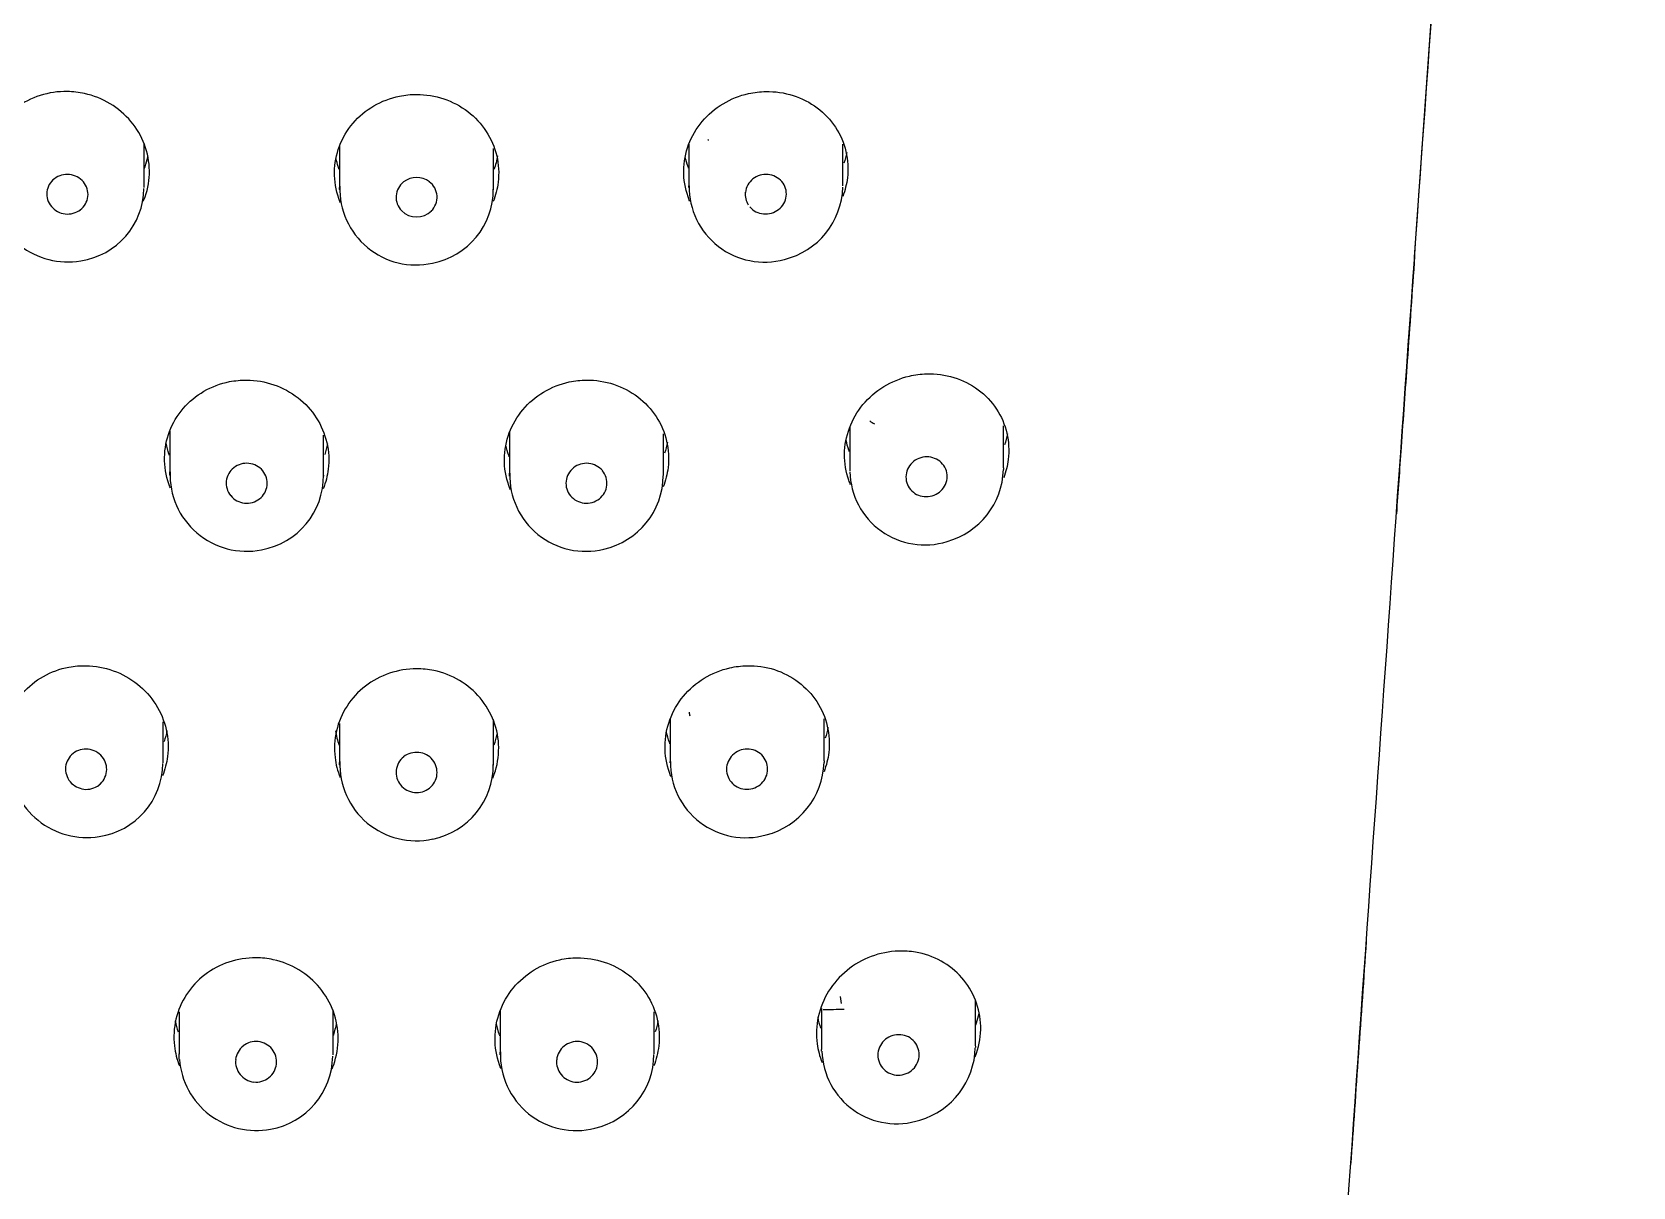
# Model space of a CAD drawing. Header units: millimetres. Extents: x -60 to 7633, y -2614 to 2146.
# Drawn here: x 1350.75 to 1381.95, y -841.06 to -818.55 of the extents above; entities that cross this region are included whole.
import ezdxf

# ---------------------------------------------------------------- set-up
doc = ezdxf.new("R2010")
doc.units = ezdxf.units.MM
doc.layers.get('0').update_dxf_attribs({"color": 250})

msp = doc.modelspace()

# ---------------------------------------------------------------- linework, layer by layer
at = {"linetype": 'Continuous'}
for p, q in [((1377.693, -822.943), (1378.121, -816.911)), ((1352.943, -821.588), (1352.943, -820.721)), ((1356.749, -820.774), (1356.749, -821.628)), ((1363.555, -820.742), (1363.555, -821.588)), ((1366.555, -821.553), (1366.555, -820.741)), ((1359.749, -821.628), (1359.749, -820.825)), ((1353.438, -826.332), (1353.438, -827.195)), ((1360.06, -826.335), (1360.06, -827.212)), ((1363.06, -827.195), (1363.06, -826.384)), ((1366.688, -826.247), (1366.688, -827.108)), ((1369.688, -827.049), (1369.688, -826.228)), ((1356.438, -827.212), (1356.438, -826.411)), ((1353.308, -832.798), (1353.308, -831.999)), ((1359.749, -832.84), (1359.749, -831.956)), ((1363.19, -831.931), (1363.19, -832.798)), ((1366.19, -832.759), (1366.19, -831.938)), ((1356.749, -832.03), (1356.749, -832.84)), ((1351.496, -833.164), (1351.5, -833.169)), ((1356.62, -838.491), (1356.62, -837.613)), ((1359.877, -837.616), (1359.877, -838.491)), ((1366.141, -837.587), (1366.141, -838.381)), ((1366.53, -837.489), (1366.507, -837.353)), ((1369.141, -838.315), (1369.141, -837.433)), ((1353.62, -837.652), (1353.62, -838.472)), ((1362.877, -838.471), (1362.877, -837.652))]:
    msp.add_line(p, q, dxfattribs=at)
for centre, radius, start, end in [((1364.758, -820.508), 0.842, 189.1264, 191.0225), ((1351.422, -821.716), 0.38, 127.3729, 173.1526), ((1351.44, -821.744), 0.413, 83.6413, 126.9685), ((1351.44, -821.746), 0.415, 40.3724, 83.7338), ((1358.249, -821.803), 0.413, 53.0702, 127.7591), ((1365.058, -821.751), 0.42, 84.7536, 127.6716), ((1365.06, -821.735), 0.404, 40.8229, 84.7864), ((1351.452, -821.527), 1.508, 184.0315, 279.59), ((1351.425, -821.71), 0.382, 174.0811, 219.9449), ((1351.494, -821.585), 1.443, 278.3459, 359.3209), ((1351.465, -821.722), 0.381, 354.0107, 40.0008), ((1358.237, -821.612), 1.483, 178.064, 282.5257), ((1358.225, -821.774), 0.376, 127.5834, 224.8024), ((1358.272, -821.774), 0.376, 314.5717, 53.2984), ((1358.28, -821.622), 1.464, 281.0017, 0.1525), ((1365.026, -821.571), 1.467, 179.3202, 285.368), ((1365.026, -821.719), 0.374, 173.8819, 212.9465), ((1365.042, -821.727), 0.39, 127.9042, 173.0299), ((1365.081, -821.712), 0.374, 353.8241, 40.2718), ((1365.062, -821.535), 1.493, 283.6781, 358.3946), ((1351.449, -821.687), 0.415, 220.2984, 263.6433), ((1351.448, -821.688), 0.414, 263.7187, 306.89), ((1351.466, -821.716), 0.38, 307.3019, 353.1691), ((1358.249, -821.748), 0.411, 225.0538, 314.3519), ((1365.047, -821.698), 0.404, 220.77, 264.738), ((1365.047, -821.68), 0.421, 264.8372, 307.6281), ((1365.065, -821.706), 0.39, 307.8562, 353.0939), ((1367.272, -825.937), 0.272, 226.1009, 248.6071), ((1354.937, -827.371), 0.411, 83.9618, 127.5993), ((1354.937, -827.369), 0.409, 40.0108, 83.9255), ((1361.561, -827.374), 0.414, 84.3723, 127.9052), ((1361.562, -827.365), 0.405, 40.2578, 84.3111), ((1368.178, -827.235), 0.395, 128.0263, 173.0082), ((1368.193, -827.257), 0.422, 84.9348, 127.8289), ((1368.195, -827.237), 0.402, 40.8184, 84.9404), ((1368.213, -827.217), 0.375, 353.7595, 40.2214), ((1354.937, -827.181), 1.493, 177.8535, 281.0768), ((1354.923, -827.346), 0.385, 173.9745, 219.5574), ((1354.925, -827.351), 0.387, 127.9822, 173.2124), ((1354.976, -827.211), 1.456, 279.8238, 0.8811), ((1354.955, -827.351), 0.384, 353.8983, 39.5995), ((1361.541, -827.199), 1.476, 178.2741, 283.9554), ((1361.541, -827.349), 0.382, 174.0477, 219.7948), ((1361.549, -827.355), 0.391, 128.244, 173.3177), ((1361.578, -827.348), 0.381, 353.9911, 39.8055), ((1361.574, -827.185), 1.482, 282.5843, 359.3802), ((1368.15, -827.094), 1.457, 181.1961, 287.3559), ((1368.16, -827.228), 0.376, 173.8336, 220.2309), ((1368.193, -827.21), 0.395, 307.9926, 353.0635), ((1368.182, -827.037), 1.503, 285.5506, 358.2154), ((1354.94, -827.328), 0.409, 219.9429, 263.8444), ((1354.939, -827.325), 0.412, 264.0377, 307.535), ((1354.952, -827.346), 0.387, 307.9099, 353.2426), ((1361.557, -827.332), 0.405, 220.1941, 264.2641), ((1361.556, -827.322), 0.415, 264.4526, 307.851), ((1361.569, -827.343), 0.391, 308.1677, 353.3844), ((1368.177, -827.208), 0.402, 220.779, 264.8766), ((1368.178, -827.187), 0.423, 265.0142, 307.7815), ((1363.749, -831.812), 0.187, 180.0118, 201.496), ((1358.205, -831.935), 1.556, 188.8391, 199.3567), ((1358.292, -831.935), 1.556, 340.7163, 348.8465), ((1351.796, -832.921), 0.389, 127.974, 173.1421), ((1351.806, -832.939), 0.409, 83.6185, 127.5348), ((1351.805, -832.941), 0.411, 39.5518, 83.5461), ((1358.249, -833.002), 0.409, 84.1095, 128.1186), ((1358.249, -832.998), 0.406, 39.6971, 83.9568), ((1364.684, -832.929), 0.396, 128.5571, 173.4459), ((1364.693, -832.944), 0.414, 84.5394, 128.2295), ((1364.693, -832.933), 0.403, 40.1409, 84.4213), ((1351.822, -832.74), 1.513, 183.0393, 279.1171), ((1351.799, -832.917), 0.391, 173.8576, 219.0923), ((1351.853, -832.8), 1.449, 278.2945, 359.6156), ((1351.82, -832.926), 0.39, 353.7456, 39.1773), ((1358.241, -832.83), 1.486, 177.7379, 282.4939), ((1358.238, -832.983), 0.389, 174.0285, 219.2745), ((1358.242, -832.988), 0.393, 128.5168, 173.4133), ((1358.26, -832.985), 0.388, 353.9607, 39.2969), ((1358.271, -832.838), 1.473, 281.4172, 0.3344), ((1364.662, -832.789), 1.468, 179.3315, 285.8454), ((1364.674, -832.923), 0.386, 174.1093, 219.6675), ((1364.694, -832.914), 0.396, 308.5253, 353.4877), ((1364.705, -832.919), 0.385, 354.0311, 39.6611), ((1364.687, -832.747), 1.502, 284.5025, 358.3439), ((1351.813, -832.902), 0.411, 220.4225, 263.4217), ((1351.811, -832.904), 0.41, 263.6926, 307.4766), ((1351.821, -832.922), 0.389, 307.895, 353.1325), ((1358.249, -832.971), 0.405, 219.6228, 263.8947), ((1358.256, -832.981), 0.393, 308.4401, 353.4704), ((1364.685, -832.91), 0.403, 220.0836, 264.3523), ((1364.684, -832.898), 0.415, 264.6173, 308.2014), ((1358.248, -832.966), 0.41, 264.1836, 308.0696), ((1358.172, -572.151), 265.577, 271.72572, 271.81371), ((1355.121, -838.635), 0.407, 83.9403, 128.2984), ((1355.119, -838.634), 0.406, 39.16, 83.71), ((1361.379, -838.636), 0.408, 84.203, 128.5705), ((1361.377, -838.632), 0.404, 39.4362, 83.9553), ((1367.639, -838.498), 0.402, 128.9101, 173.6078), ((1367.645, -838.509), 0.414, 84.7613, 128.5852), ((1367.645, -838.495), 0.401, 40.0943, 84.5685), ((1367.652, -838.485), 0.389, 354.1546, 39.5718), ((1355.117, -838.626), 0.397, 128.7293, 173.3528), ((1355.148, -838.493), 1.466, 280.0686, 359.2302), ((1355.126, -838.625), 0.395, 353.7741, 38.7798), ((1361.361, -838.485), 1.479, 177.9727, 284.1795), ((1361.375, -838.628), 0.399, 128.9868, 173.6578), ((1361.383, -838.624), 0.394, 354.0964, 39.0298), ((1361.381, -838.465), 1.494, 283.2681, 359.4478), ((1367.603, -838.376), 1.456, 181.6567, 288.2258), ((1367.627, -838.492), 0.39, 174.228, 219.6221), ((1367.639, -838.48), 0.403, 308.8833, 353.6502), ((1367.621, -838.308), 1.516, 286.7528, 358.4707), ((1355.126, -838.46), 1.503, 184.4973, 280.7003), ((1355.117, -838.622), 0.396, 173.8837, 218.7081), ((1355.123, -838.614), 0.406, 219.0659, 263.6086), ((1355.124, -838.622), 0.397, 308.6417, 353.373), ((1361.371, -838.624), 0.395, 174.16, 219.0387), ((1361.377, -838.616), 0.404, 219.3548, 263.8793), ((1361.378, -838.62), 0.399, 308.9455, 353.6824), ((1367.634, -838.482), 0.401, 220.0783, 264.4972), ((1367.633, -838.469), 0.415, 264.8337, 308.5484), ((1355.12, -838.612), 0.407, 264.0067, 308.2534), ((1361.375, -838.611), 0.409, 264.266, 308.5372)]:
    msp.add_arc(centre, radius, start, end, dxfattribs=at)
for points, knots in [([(1375.239, -858.246), (1375.607, -852.786), (1375.982, -847.352), (1376.99, -832.887), (1377.625, -823.929), (1378.883, -806.216), (1379.506, -797.462), (1380.738, -780.097), (1381.348, -771.486), (1381.952, -762.92)], [0.55057, 0.55057, 0.55057, 0.55057, 0.625, 0.625, 0.75, 0.75, 0.875, 0.875, 1, 1, 1, 1]), ([(1351.443, -819.715), (1351.264, -819.711), (1351.082, -819.738), (1350.913, -819.792), (1350.743, -819.845), (1350.582, -819.928), (1350.442, -820.033), (1350.302, -820.138), (1350.18, -820.267), (1350.085, -820.411), (1349.99, -820.555), (1349.92, -820.717), (1349.881, -820.884), (1349.842, -821.051), (1349.833, -821.226), (1349.854, -821.397), (1349.869, -821.52), (1349.9, -821.643), (1349.946, -821.761)], [0, 0, 0, 0, 0.0538297, 0.0538297, 0.0538297, 0.1076615, 0.1076615, 0.1076615, 0.1614558, 0.1614558, 0.1614558, 0.2151262, 0.2151262, 0.2151262, 0.2686571, 0.2686571, 0.2686571, 0.3072639, 0.3072639, 0.3072639, 0.3072639]), ([(1352.926, -821.849), (1352.938, -821.822), (1352.949, -821.794), (1352.959, -821.766), (1353.016, -821.604), (1353.045, -821.43), (1353.043, -821.258), (1353.041, -821.086), (1353.008, -820.912), (1352.947, -820.749), (1352.886, -820.587), (1352.795, -820.432), (1352.682, -820.298), (1352.569, -820.163), (1352.43, -820.045), (1352.277, -819.953), (1352.124, -819.861), (1351.953, -819.793), (1351.778, -819.754), (1351.668, -819.73), (1351.555, -819.717), (1351.443, -819.715)], [0.6890089, 0.6890089, 0.6890089, 0.6890089, 0.69832, 0.69832, 0.69832, 0.751906, 0.751906, 0.751906, 0.8055087, 0.8055087, 0.8055087, 0.8591452, 0.8591452, 0.8591452, 0.912824, 0.912824, 0.912824, 0.9665536, 0.9665536, 0.9665536, 1, 1, 1, 1]), ([(1356.764, -821.878), (1356.753, -821.852), (1356.743, -821.825), (1356.734, -821.799), (1356.676, -821.636), (1356.647, -821.461), (1356.649, -821.289), (1356.651, -821.116), (1356.684, -820.942), (1356.745, -820.781), (1356.806, -820.619), (1356.897, -820.466), (1357.01, -820.333), (1357.123, -820.2), (1357.262, -820.085), (1357.415, -819.995), (1357.568, -819.906), (1357.739, -819.841), (1357.914, -819.805), (1358.024, -819.782), (1358.137, -819.771), (1358.249, -819.771)], [0.6893894, 0.6893894, 0.6893894, 0.6893894, 0.6980936, 0.6980936, 0.6980936, 0.7518188, 0.7518188, 0.7518188, 0.8055328, 0.8055328, 0.8055328, 0.859232, 0.859232, 0.859232, 0.9129267, 0.9129267, 0.9129267, 0.966624, 0.966624, 0.966624, 1, 1, 1, 1]), ([(1358.249, -819.771), (1358.428, -819.771), (1358.609, -819.801), (1358.778, -819.857), (1358.947, -819.914), (1359.108, -819.999), (1359.248, -820.106), (1359.388, -820.213), (1359.511, -820.345), (1359.605, -820.491), (1359.7, -820.636), (1359.77, -820.8), (1359.81, -820.967), (1359.849, -821.135), (1359.859, -821.312), (1359.838, -821.483), (1359.823, -821.61), (1359.79, -821.737), (1359.742, -821.858)], [0, 0, 0, 0, 0.0536997, 0.0536997, 0.0536997, 0.1073994, 0.1073994, 0.1073994, 0.1610986, 0.1610986, 0.1610986, 0.2147949, 0.2147949, 0.2147949, 0.2684896, 0.2684896, 0.2684896, 0.3085618, 0.3085618, 0.3085618, 0.3085618]), ([(1363.572, -821.85), (1363.56, -821.822), (1363.549, -821.794), (1363.539, -821.766), (1363.482, -821.604), (1363.453, -821.43), (1363.455, -821.258), (1363.457, -821.086), (1363.489, -820.912), (1363.55, -820.749), (1363.611, -820.587), (1363.702, -820.432), (1363.815, -820.298), (1363.929, -820.163), (1364.068, -820.045), (1364.22, -819.953), (1364.373, -819.861), (1364.544, -819.793), (1364.719, -819.754), (1364.829, -819.73), (1364.942, -819.717), (1365.055, -819.715)], [0.6889739, 0.6889739, 0.6889739, 0.6889739, 0.69832, 0.69832, 0.69832, 0.751906, 0.751906, 0.751906, 0.8055087, 0.8055087, 0.8055087, 0.8591452, 0.8591452, 0.8591452, 0.912824, 0.912824, 0.912824, 0.9665536, 0.9665536, 0.9665536, 1, 1, 1, 1]), ([(1365.055, -819.715), (1365.234, -819.711), (1365.416, -819.738), (1365.585, -819.792), (1365.754, -819.845), (1365.915, -819.928), (1366.056, -820.033), (1366.195, -820.138), (1366.318, -820.267), (1366.413, -820.411), (1366.507, -820.555), (1366.577, -820.717), (1366.616, -820.884), (1366.655, -821.051), (1366.664, -821.226), (1366.644, -821.397), (1366.629, -821.52), (1366.598, -821.642), (1366.553, -821.758)], [0, 0, 0, 0, 0.0538297, 0.0538297, 0.0538297, 0.1076615, 0.1076615, 0.1076615, 0.1614558, 0.1614558, 0.1614558, 0.2151262, 0.2151262, 0.2151262, 0.2686571, 0.2686571, 0.2686571, 0.3070053, 0.3070053, 0.3070053, 0.3070053]), ([(1352.948, -821.21), (1352.952, -821.2), (1352.955, -821.19), (1352.959, -821.18), (1352.981, -821.118), (1352.999, -821.053), (1353.012, -820.988)], [0.69506094, 0.69506094, 0.69506094, 0.69506094, 0.69833354, 0.69833354, 0.69833354, 0.71901954, 0.71901954, 0.71901954, 0.71901954]), ([(1363.55, -821.21), (1363.546, -821.2), (1363.542, -821.19), (1363.539, -821.18), (1363.517, -821.118), (1363.499, -821.053), (1363.485, -820.988)], [0.69506094, 0.69506094, 0.69506094, 0.69506094, 0.69833354, 0.69833354, 0.69833354, 0.71901951, 0.71901951, 0.71901951, 0.71901951]), ([(1377.697, -822.925), (1377.649, -823.605), (1377.601, -824.286), (1377.533, -825.247), (1377.513, -825.527), (1377.473, -826.086), (1377.423, -826.799), (1377.372, -827.512), (1377.342, -827.945)], [0.2873514, 0.2873514, 0.2873514, 0.2873514, 0.296875, 0.296875, 0.30078125, 0.30078125, 0.3046875, 0.31072403, 0.31072403, 0.31072403, 0.31072403]), ([(1353.451, -827.439), (1353.441, -827.413), (1353.431, -827.388), (1353.422, -827.362), (1353.365, -827.197), (1353.336, -827.021), (1353.338, -826.847), (1353.34, -826.674), (1353.373, -826.5), (1353.434, -826.338), (1353.495, -826.176), (1353.587, -826.023), (1353.7, -825.891), (1353.813, -825.759), (1353.952, -825.644), (1354.105, -825.556), (1354.257, -825.468), (1354.428, -825.404), (1354.603, -825.369), (1354.713, -825.348), (1354.826, -825.337), (1354.938, -825.338)], [0.689836, 0.689836, 0.689836, 0.689836, 0.6982585, 0.6982585, 0.6982585, 0.7520693, 0.7520693, 0.7520693, 0.8057834, 0.8057834, 0.8057834, 0.8594118, 0.8594118, 0.8594118, 0.913017, 0.913017, 0.913017, 0.9666522, 0.9666522, 0.9666522, 1, 1, 1, 1]), ([(1354.938, -825.338), (1355.117, -825.34), (1355.299, -825.371), (1355.468, -825.429), (1355.637, -825.488), (1355.798, -825.575), (1355.938, -825.684), (1356.078, -825.793), (1356.2, -825.926), (1356.295, -826.074), (1356.39, -826.221), (1356.46, -826.386), (1356.499, -826.555), (1356.538, -826.724), (1356.548, -826.902), (1356.527, -827.074), (1356.511, -827.204), (1356.478, -827.333), (1356.428, -827.456)], [0, 0, 0, 0, 0.0537288, 0.0537288, 0.0537288, 0.107457, 0.107457, 0.107457, 0.1611933, 0.1611933, 0.1611933, 0.2149362, 0.2149362, 0.2149362, 0.2686821, 0.2686821, 0.2686821, 0.30932, 0.30932, 0.30932, 0.30932]), ([(1360.045, -827.391), (1359.987, -827.228), (1359.958, -827.052), (1359.96, -826.879), (1359.961, -826.706), (1359.994, -826.531), (1360.055, -826.368), (1360.116, -826.205), (1360.207, -826.05), (1360.32, -825.915), (1360.433, -825.78), (1360.572, -825.662), (1360.725, -825.571), (1360.878, -825.48), (1361.049, -825.413), (1361.224, -825.375), (1361.334, -825.352), (1361.447, -825.339), (1361.56, -825.338)], [0.6979138, 0.6979138, 0.6979138, 0.6979138, 0.7515893, 0.7515893, 0.7515893, 0.8053116, 0.8053116, 0.8053116, 0.8590543, 0.8590543, 0.8590543, 0.9127999, 0.9127999, 0.9127999, 0.9665413, 0.9665413, 0.9665413, 1, 1, 1, 1]), ([(1361.56, -825.338), (1361.739, -825.337), (1361.92, -825.365), (1362.089, -825.42), (1362.258, -825.476), (1362.419, -825.56), (1362.559, -825.666), (1362.699, -825.773), (1362.822, -825.904), (1362.916, -826.049), (1363.011, -826.195), (1363.081, -826.358), (1363.121, -826.526), (1363.16, -826.694), (1363.17, -826.871), (1363.149, -827.043), (1363.134, -827.17), (1363.102, -827.297), (1363.054, -827.418)], [0, 0, 0, 0, 0.0536936, 0.0536936, 0.0536936, 0.107389, 0.107389, 0.107389, 0.1610567, 0.1610567, 0.1610567, 0.2146801, 0.2146801, 0.2146801, 0.2682849, 0.2682849, 0.2682849, 0.307984, 0.307984, 0.307984, 0.307984]), ([(1366.706, -827.379), (1366.694, -827.35), (1366.682, -827.321), (1366.672, -827.291), (1366.615, -827.129), (1366.586, -826.955), (1366.588, -826.783), (1366.59, -826.611), (1366.623, -826.436), (1366.684, -826.273), (1366.744, -826.109), (1366.835, -825.953), (1366.947, -825.817), (1367.061, -825.68), (1367.199, -825.56), (1367.351, -825.466), (1367.504, -825.372), (1367.675, -825.301), (1367.851, -825.26), (1367.961, -825.234), (1368.075, -825.219), (1368.188, -825.215)], [0.6888149, 0.6888149, 0.6888149, 0.6888149, 0.6985431, 0.6985431, 0.6985431, 0.751874, 0.751874, 0.751874, 0.8052476, 0.8052476, 0.8052476, 0.8587515, 0.8587515, 0.8587515, 0.9124277, 0.9124277, 0.9124277, 0.9662856, 0.9662856, 0.9662856, 1, 1, 1, 1]), ([(1368.188, -825.215), (1368.368, -825.21), (1368.55, -825.235), (1368.72, -825.287), (1368.889, -825.339), (1369.051, -825.421), (1369.191, -825.525), (1369.331, -825.628), (1369.454, -825.758), (1369.548, -825.902), (1369.643, -826.045), (1369.712, -826.207), (1369.751, -826.374), (1369.789, -826.54), (1369.798, -826.715), (1369.777, -826.886), (1369.762, -827.006), (1369.733, -827.125), (1369.69, -827.24)], [0, 0, 0, 0, 0.0540018, 0.0540018, 0.0540018, 0.1080122, 0.1080122, 0.1080122, 0.1618844, 0.1618844, 0.1618844, 0.215431, 0.215431, 0.215431, 0.2686536, 0.2686536, 0.2686536, 0.3058549, 0.3058549, 0.3058549, 0.3058549]), ([(1353.433, -826.806), (1353.429, -826.796), (1353.426, -826.786), (1353.422, -826.776), (1353.4, -826.712), (1353.382, -826.646), (1353.368, -826.579)], [0.69503324, 0.69503324, 0.69503324, 0.69503324, 0.69826304, 0.69826304, 0.69826304, 0.71922056, 0.71922056, 0.71922056, 0.71922056]), ([(1350.318, -832.992), (1350.308, -832.967), (1350.299, -832.942), (1350.291, -832.917), (1350.233, -832.75), (1350.205, -832.572), (1350.208, -832.397), (1350.21, -832.224), (1350.244, -832.049), (1350.306, -831.887), (1350.367, -831.726), (1350.459, -831.574), (1350.572, -831.443), (1350.685, -831.312), (1350.824, -831.199), (1350.976, -831.113), (1351.129, -831.027), (1351.299, -830.965), (1351.474, -830.932), (1351.583, -830.912), (1351.696, -830.902), (1351.808, -830.905)], [0.6907769, 0.6907769, 0.6907769, 0.6907769, 0.6988821, 0.6988821, 0.6988821, 0.7528258, 0.7528258, 0.7528258, 0.8064643, 0.8064643, 0.8064643, 0.8598715, 0.8598715, 0.8598715, 0.9132394, 0.9132394, 0.9132394, 0.9667298, 0.9667298, 0.9667298, 1, 1, 1, 1]), ([(1351.808, -830.905), (1351.987, -830.908), (1352.169, -830.942), (1352.338, -831.002), (1352.508, -831.063), (1352.669, -831.153), (1352.809, -831.264), (1352.949, -831.375), (1353.072, -831.511), (1353.166, -831.661), (1353.261, -831.81), (1353.331, -831.978), (1353.37, -832.148), (1353.409, -832.319), (1353.418, -832.499), (1353.396, -832.672), (1353.38, -832.802), (1353.346, -832.931), (1353.296, -833.053)], [0, 0, 0, 0, 0.0538726, 0.0538726, 0.0538726, 0.1077435, 0.1077435, 0.1077435, 0.161637, 0.161637, 0.161637, 0.215516, 0.215516, 0.215516, 0.2693393, 0.2693393, 0.2693393, 0.3098489, 0.3098489, 0.3098489, 0.3098489]), ([(1358.249, -830.965), (1358.07, -830.965), (1357.888, -830.995), (1357.719, -831.052), (1357.551, -831.109), (1357.39, -831.195), (1357.25, -831.303), (1357.11, -831.412), (1356.988, -831.544), (1356.893, -831.691), (1356.798, -831.838), (1356.728, -832.003), (1356.688, -832.173), (1356.649, -832.342), (1356.639, -832.521), (1356.659, -832.694), (1356.675, -832.826), (1356.709, -832.957), (1356.758, -833.081)], [0, 0, 0, 0, 0.0536365, 0.0536365, 0.0536365, 0.1072725, 0.1072725, 0.1072725, 0.160916, 0.160916, 0.160916, 0.2145873, 0.2145873, 0.2145873, 0.2683125, 0.2683125, 0.2683125, 0.3091688, 0.3091688, 0.3091688, 0.3091688]), ([(1359.733, -833.096), (1359.744, -833.07), (1359.754, -833.044), (1359.763, -833.018), (1359.821, -832.853), (1359.85, -832.675), (1359.849, -832.501), (1359.847, -832.327), (1359.814, -832.15), (1359.753, -831.987), (1359.692, -831.823), (1359.601, -831.668), (1359.488, -831.533), (1359.375, -831.399), (1359.236, -831.282), (1359.083, -831.192), (1358.93, -831.101), (1358.759, -831.035), (1358.584, -830.999), (1358.474, -830.976), (1358.361, -830.965), (1358.249, -830.965)], [0.6892761, 0.6892761, 0.6892761, 0.6892761, 0.6978348, 0.6978348, 0.6978348, 0.7516618, 0.7516618, 0.7516618, 0.8054961, 0.8054961, 0.8054961, 0.8592723, 0.8592723, 0.8592723, 0.91298, 0.91298, 0.91298, 0.9666413, 0.9666413, 0.9666413, 1, 1, 1, 1]), ([(1363.209, -833.071), (1363.197, -833.043), (1363.186, -833.015), (1363.176, -832.986), (1363.118, -832.823), (1363.089, -832.647), (1363.09, -832.474), (1363.091, -832.3), (1363.123, -832.124), (1363.184, -831.959), (1363.244, -831.795), (1363.335, -831.637), (1363.447, -831.501), (1363.561, -831.364), (1363.699, -831.243), (1363.852, -831.15), (1364.005, -831.056), (1364.176, -830.986), (1364.352, -830.946), (1364.463, -830.921), (1364.577, -830.907), (1364.69, -830.905)], [0.688348, 0.688348, 0.688348, 0.688348, 0.6976726, 0.6976726, 0.6976726, 0.7511565, 0.7511565, 0.7511565, 0.8047844, 0.8047844, 0.8047844, 0.8585407, 0.8585407, 0.8585407, 0.9123836, 0.9123836, 0.9123836, 0.9662709, 0.9662709, 0.9662709, 1, 1, 1, 1]), ([(1364.69, -830.905), (1364.869, -830.901), (1365.051, -830.927), (1365.22, -830.981), (1365.389, -831.035), (1365.55, -831.118), (1365.69, -831.224), (1365.83, -831.329), (1365.952, -831.46), (1366.047, -831.605), (1366.142, -831.749), (1366.212, -831.912), (1366.251, -832.08), (1366.29, -832.248), (1366.3, -832.425), (1366.28, -832.597), (1366.265, -832.723), (1366.234, -832.849), (1366.188, -832.97)], [0, 0, 0, 0, 0.0537257, 0.0537257, 0.0537257, 0.1074591, 0.1074591, 0.1074591, 0.1610766, 0.1610766, 0.1610766, 0.2145204, 0.2145204, 0.2145204, 0.2678791, 0.2678791, 0.2678791, 0.3069645, 0.3069645, 0.3069645, 0.3069645]), ([(1363.186, -832.427), (1363.182, -832.418), (1363.179, -832.409), (1363.176, -832.4), (1363.153, -832.334), (1363.134, -832.266), (1363.12, -832.197)], [0.69476743, 0.69476743, 0.69476743, 0.69476743, 0.69768849, 0.69768849, 0.69768849, 0.71925246, 0.71925246, 0.71925246, 0.71925246]), ([(1355.12, -836.597), (1354.941, -836.595), (1354.76, -836.623), (1354.591, -836.679), (1354.423, -836.734), (1354.262, -836.819), (1354.122, -836.927), (1353.982, -837.034), (1353.86, -837.166), (1353.765, -837.312), (1353.67, -837.459), (1353.6, -837.623), (1353.56, -837.793), (1353.52, -837.962), (1353.51, -838.141), (1353.53, -838.315), (1353.545, -838.447), (1353.578, -838.579), (1353.627, -838.705)], [0, 0, 0, 0, 0.0535386, 0.0535386, 0.0535386, 0.1070807, 0.1070807, 0.1070807, 0.1605744, 0.1605744, 0.1605744, 0.2140562, 0.2140562, 0.2140562, 0.267626, 0.267626, 0.267626, 0.3084605, 0.3084605, 0.3084605, 0.3084605]), ([(1356.602, -838.762), (1356.613, -838.735), (1356.623, -838.708), (1356.633, -838.681), (1356.691, -838.516), (1356.721, -838.338), (1356.72, -838.163), (1356.719, -837.988), (1356.687, -837.81), (1356.627, -837.644), (1356.566, -837.479), (1356.475, -837.321), (1356.362, -837.184), (1356.249, -837.047), (1356.11, -836.927), (1355.957, -836.834), (1355.804, -836.742), (1355.633, -836.673), (1355.457, -836.635), (1355.347, -836.61), (1355.233, -836.598), (1355.12, -836.597)], [0.6884281, 0.6884281, 0.6884281, 0.6884281, 0.6972327, 0.6972327, 0.6972327, 0.7509481, 0.7509481, 0.7509481, 0.8048223, 0.8048223, 0.8048223, 0.858745, 0.858745, 0.858745, 0.912629, 0.912629, 0.912629, 0.9664321, 0.9664321, 0.9664321, 1, 1, 1, 1]), ([(1359.896, -838.763), (1359.885, -838.736), (1359.874, -838.709), (1359.865, -838.681), (1359.806, -838.516), (1359.777, -838.338), (1359.778, -838.163), (1359.778, -837.988), (1359.811, -837.81), (1359.871, -837.644), (1359.931, -837.479), (1360.022, -837.321), (1360.135, -837.184), (1360.249, -837.047), (1360.387, -836.927), (1360.541, -836.834), (1360.694, -836.742), (1360.865, -836.673), (1361.04, -836.635), (1361.151, -836.61), (1361.264, -836.598), (1361.377, -836.597)], [0.6883336, 0.6883336, 0.6883336, 0.6883336, 0.6972327, 0.6972327, 0.6972327, 0.7509481, 0.7509481, 0.7509481, 0.8048223, 0.8048223, 0.8048223, 0.858745, 0.858745, 0.858745, 0.912629, 0.912629, 0.912629, 0.9664321, 0.9664321, 0.9664321, 1, 1, 1, 1]), ([(1361.377, -836.597), (1361.556, -836.595), (1361.737, -836.623), (1361.906, -836.679), (1362.075, -836.734), (1362.236, -836.819), (1362.376, -836.927), (1362.515, -837.034), (1362.638, -837.166), (1362.733, -837.312), (1362.828, -837.459), (1362.898, -837.623), (1362.937, -837.793), (1362.977, -837.962), (1362.987, -838.141), (1362.967, -838.315), (1362.952, -838.447), (1362.92, -838.578), (1362.871, -838.703)], [0, 0, 0, 0, 0.0535386, 0.0535386, 0.0535386, 0.1070807, 0.1070807, 0.1070807, 0.1605744, 0.1605744, 0.1605744, 0.2140562, 0.2140562, 0.2140562, 0.267626, 0.267626, 0.267626, 0.3082319, 0.3082319, 0.3082319, 0.3082319]), ([(1367.641, -836.466), (1367.461, -836.472), (1367.278, -836.508), (1367.108, -836.572), (1366.938, -836.635), (1366.776, -836.728), (1366.636, -836.843), (1366.496, -836.957), (1366.373, -837.097), (1366.278, -837.25), (1366.184, -837.402), (1366.115, -837.572), (1366.077, -837.746), (1366.039, -837.918), (1366.031, -838.099), (1366.054, -838.273), (1366.07, -838.397), (1366.103, -838.52), (1366.15, -838.637)], [0, 0, 0, 0, 0.0542041, 0.0542041, 0.0542041, 0.1084048, 0.1084048, 0.1084048, 0.162642, 0.162642, 0.162642, 0.2167728, 0.2167728, 0.2167728, 0.2706708, 0.2706708, 0.2706708, 0.3091139, 0.3091139, 0.3091139, 0.3091139]), ([(1369.135, -838.528), (1369.145, -838.505), (1369.153, -838.481), (1369.161, -838.457), (1369.217, -838.288), (1369.245, -838.107), (1369.241, -837.931), (1369.237, -837.757), (1369.202, -837.583), (1369.139, -837.422), (1369.077, -837.263), (1368.985, -837.113), (1368.872, -836.985), (1368.759, -836.856), (1368.621, -836.746), (1368.469, -836.662), (1368.317, -836.578), (1368.147, -836.518), (1367.973, -836.488), (1367.864, -836.47), (1367.752, -836.462), (1367.641, -836.466)], [0.6925611, 0.6925611, 0.6925611, 0.6925611, 0.7002385, 0.7002385, 0.7002385, 0.7543327, 0.7543327, 0.7543327, 0.8077227, 0.8077227, 0.8077227, 0.8606586, 0.8606586, 0.8606586, 0.9135974, 0.9135974, 0.9135974, 0.966873, 0.966873, 0.966873, 1, 1, 1, 1]), ([(1356.624, -838.119), (1356.627, -838.111), (1356.63, -838.103), (1356.633, -838.095), (1356.657, -838.026), (1356.676, -837.956), (1356.69, -837.884)], [0.69459477, 0.69459477, 0.69459477, 0.69459477, 0.69723811, 0.69723811, 0.69723811, 0.71947313, 0.71947313, 0.71947313, 0.71947313]), ([(1359.873, -838.119), (1359.87, -838.111), (1359.868, -838.103), (1359.865, -838.095), (1359.841, -838.026), (1359.821, -837.956), (1359.807, -837.884)], [0.69459477, 0.69459477, 0.69459477, 0.69459477, 0.69723811, 0.69723811, 0.69723811, 0.71947312, 0.71947312, 0.71947312, 0.71947312]), ([(1369.147, -837.904), (1369.152, -837.891), (1369.157, -837.878), (1369.161, -837.864), (1369.181, -837.804), (1369.198, -837.742), (1369.21, -837.679)], [0.69603595, 0.69603595, 0.69603595, 0.69603595, 0.70032307, 0.70032307, 0.70032307, 0.71961292, 0.71961292, 0.71961292, 0.71961292])]:
    msp.add_open_spline(points, degree=3, knots=knots, dxfattribs=at)
for points in [[(1356.72, -821.174), (1356.704, -821.125), (1356.691, -821.075), (1356.681, -821.025)], [(1359.828, -820.965), (1359.813, -821.057), (1359.789, -821.147), (1359.757, -821.235)], [(1366.63, -820.901), (1366.617, -820.971), (1366.598, -821.042), (1366.575, -821.11)], [(1356.74, -821.232), (1356.733, -821.212), (1356.726, -821.193), (1356.72, -821.174)], [(1356.749, -821.627), (1356.749, -821.606), (1356.749, -821.584), (1356.75, -821.562)], [(1363.555, -821.588), (1363.555, -821.576), (1363.555, -821.565), (1363.555, -821.554)], [(1369.763, -826.385), (1369.75, -826.457), (1369.732, -826.528), (1369.708, -826.598)], [(1356.513, -826.579), (1356.5, -826.649), (1356.482, -826.719), (1356.459, -826.788)], [(1360.045, -826.806), (1360.022, -826.741), (1360.004, -826.675), (1359.99, -826.607)], [(1363.135, -826.55), (1363.122, -826.621), (1363.104, -826.692), (1363.08, -826.761)], [(1366.672, -826.704), (1366.65, -826.641), (1366.632, -826.578), (1366.619, -826.513)], [(1366.683, -826.735), (1366.679, -826.724), (1366.675, -826.714), (1366.672, -826.704)], [(1360.055, -826.834), (1360.052, -826.825), (1360.048, -826.815), (1360.045, -826.806)], [(1353.438, -827.194), (1353.438, -827.171), (1353.438, -827.148), (1353.44, -827.126)], [(1356.438, -827.189), (1356.438, -827.197), (1356.438, -827.204), (1356.438, -827.212)], [(1360.06, -827.211), (1360.06, -827.193), (1360.06, -827.174), (1360.061, -827.155)], [(1369.688, -827.05), (1369.688, -827.061), (1369.688, -827.072), (1369.688, -827.083)], [(1360.077, -827.473), (1360.065, -827.446), (1360.055, -827.419), (1360.045, -827.391)], [(1353.383, -832.17), (1353.37, -832.241), (1353.352, -832.311), (1353.329, -832.379)], [(1366.265, -832.105), (1366.252, -832.177), (1366.234, -832.249), (1366.21, -832.319)], [(1356.749, -832.839), (1356.749, -832.816), (1356.749, -832.794), (1356.75, -832.772)], [(1363.19, -832.797), (1363.19, -832.789), (1363.19, -832.78), (1363.19, -832.771)], [(1366.19, -832.76), (1366.19, -832.769), (1366.19, -832.779), (1366.19, -832.789)], [(1376.755, -836.27), (1376.653, -837.724), (1376.551, -839.18), (1376.449, -840.638)], [(1353.545, -837.826), (1353.558, -837.899), (1353.576, -837.971), (1353.6, -838.041)], [(1362.953, -837.826), (1362.94, -837.899), (1362.921, -837.971), (1362.898, -838.041)], [(1366.066, -837.757), (1366.079, -837.828), (1366.097, -837.899), (1366.12, -837.967)], [(1353.624, -838.576), (1353.621, -838.54), (1353.62, -838.505), (1353.62, -838.47)], [(1359.878, -838.49), (1359.878, -838.471), (1359.878, -838.452), (1359.879, -838.434)], [(1366.142, -838.417), (1366.141, -838.405), (1366.141, -838.393), (1366.141, -838.381)], [(1369.141, -838.316), (1369.141, -838.327), (1369.141, -838.337), (1369.141, -838.348)]]:
    msp.add_open_spline(points, degree=3, dxfattribs=at)

doc.saveas('drawing.dxf')
